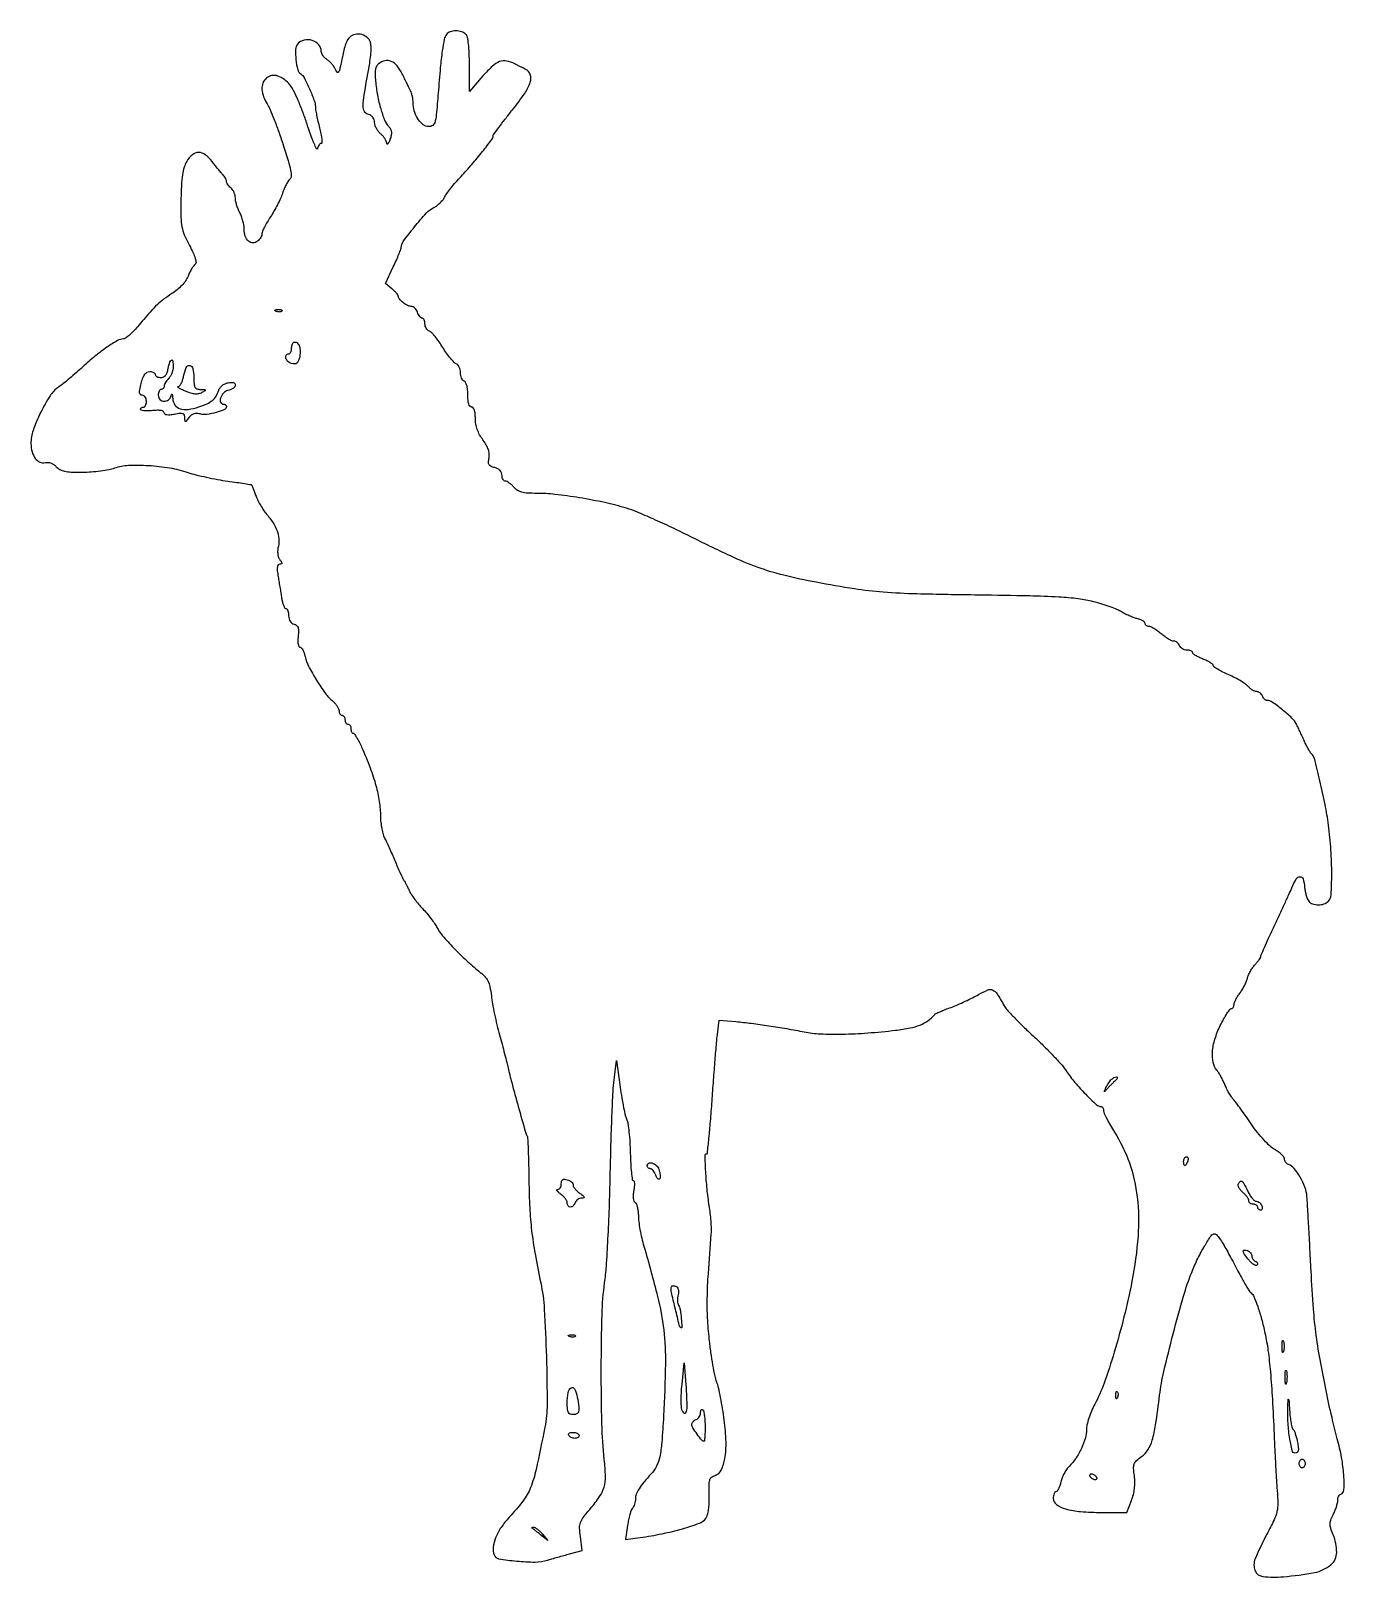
# Model space of a CAD drawing. Extents: x 0 to 443, y 0 to 522.
import ezdxf

# ---------------------------------------------------------------- set-up
doc = ezdxf.new("R2010")
doc.units = 0

msp = doc.modelspace()

# ---------------------------------------------------------------- linework, layer by layer
for points in [[(140.248927, 520.75, 0.11923), (139.50187, 519.144142, 0.014347), (138.838536, 515.265815, 0.012251), (138.174713, 509.579018, 0.003801), (137.4515, 501, -0.004182), (136.824226, 493.626201, -0.055818), (136.271849, 490.966175, -0.207814), (135.325708, 489.900528, -0.157232), (133.755616, 489.706385, -0.139794), (132.004462, 490.588592, -0.072719), (130.45158, 492.504382, -0.065671), (129.369434, 495.029904, -0.068523), (129, 497.712933, 0.031607), (128.935904, 498.725871, 0.021894), (128.74147, 499.857417, 0.022151), (128.457557, 500.932267, 0.041667), (128.119898, 501.763569, -0.003128), (127.657296, 502.690614, -0.000846), (126.936185, 504.164923, -0.000856), (126.123335, 505.841232, -0.000888), (125.326126, 507.5, 0.062588), (123.622393, 510.150785, 0.118721), (121.595924, 511.653918, 0.150422), (119.446106, 511.8767, 0.12499), (117.361381, 510.884956, 0.102408), (116.679939, 510.031802, 0.072537), (116.287409, 508.867007, 0.050802), (116.16146, 507.270021, 0.019819), (116.299758, 505.058192, 0.020688), (116.995776, 500.239492, 0.023492), (118.067751, 495.697934, 0.02438), (119.343912, 491.941823, 0.090066), (120.660511, 489.822637, -0.056533), (121.366885, 488.838651, -0.099014), (121.673827, 487.887935, -0.084188), (121.615316, 486.786561, -0.032147), (121.181569, 485.307864, -0.017589), (120.780372, 484.317152, -0.072904), (120.435408, 483.773589, -0.409555), (120.215122, 483.755415, -0.208977), (120.078947, 484.027759, 0.092534), (119.908871, 484.734457, 0.037452), (119.435691, 485.609772, 0.035433), (118.771152, 486.499919, 0.037661), (118, 487.267972, -0.053019), (117.234648, 488.078465, -0.04204), (116.5875, 489.095268, -0.043405), (116.144983, 490.153679, -0.077467), (116, 491.083832, 0.079741), (115.854332, 491.991403, 0.088692), (115.433101, 492.771311, 0.087156), (114.760509, 493.366944, 0.073919), (113.886441, 493.739947, -0.209106), (112.616666, 494.741907, -0.126875), (112.157886, 496.632415, -0.037465), (112.493853, 500.387885, -0.003292), (114.116578, 509.801524, 0.020285), (114.838653, 515.049935, 0.09121), (114.574369, 518.124085, 0.1697), (113.347456, 519.902641, 0.121459), (111.09283, 520.826764, 0.113805), (108.898621, 520.652228, 0.156334), (107.2941, 519.515999, 0.090225), (106.080823, 517.094643, 0.021912), (105.010037, 512.73271, -0.005547), (104.301133, 509.37381, -0.064725), (103.844361, 508.116088, -0.483404), (103.40816, 508.031023, -0.125927), (102.929315, 508.71281, 0.050591), (102.459947, 509.653414, 0.031628), (101.736928, 510.650942, 0.031567), (100.890695, 511.552901, 0.049015), (100.045982, 512.203357, -0.049693), (99.263317, 512.807722, -0.047329), (98.601007, 513.563848, -0.050957), (98.147455, 514.35062, -0.105669), (98, 515.040547, 0.181668), (97.152023, 517.297391, 0.138051), (94.91961, 518.752341, 0.132679), (92.184796, 518.860178, 0.164887), (90.028704, 517.534586, 0.166177), (89.337424, 515.716704, 0.034714), (89.459711, 512.260128, 0.033762), (90.048252, 508.877433, 0.196851), (91.089646, 507.444596, -0.138485), (92.22658, 506.204443, -0.01268), (94.031069, 502.385598, -0.015243), (95.612392, 498.489764, -0.087352), (96.011869, 496.304864, 0.039894), (96.099544, 495.291698, 0.007782), (96.430802, 493.487991, 0.00822), (96.885443, 491.39232, 0.007527), (97.421356, 489.25, -0.014), (97.897433, 487.236514, -0.024415), (98.162802, 485.542188, -0.022753), (98.241027, 484.26226, -0.418773), (97.982812, 484, 0.17685), (97.635888, 483.873332, 0.067307), (97.284836, 483.485937, 0.055788), (96.982552, 482.919691, 0.043243), (96.780913, 482.25, -0.696834), (96.438647, 482.199121, -0.023254), (95.581991, 483.951563, -0.016691), (94.468793, 486.781293, -0.007881), (93.213063, 490.5, 0.012494), (91.797881, 494.566764, 0.01287), (90.194296, 498.517187, 0.012686), (88.631938, 501.864323, 0.052173), (87.432996, 503.75, 0.135828), (83.359024, 506.721654, 0.271033), (79.557831, 506.072476, 0.245218), (77.995458, 502.286137, 0.124972), (79.75, 497.29838, -0.045907), (80.631301, 495.666431, -0.007037), (82.033465, 492.248821, -0.007814), (83.572445, 488.155591, -0.006708), (85.06605, 483.803343, -0.005395), (86.844947, 478.179972, -0.026202), (87.650257, 474.934161, -0.047062), (87.846348, 472.91369, -0.22382), (87.367202, 471.889788, 0.078605), (86.801894, 471.246783, 0.021409), (86.125974, 470.070322, 0.021104), (85.464343, 468.651972, 0.020533), (84.917983, 467.170008, -0.026946), (84.262008, 465.458646, -0.012587), (83.239424, 463.314901, -0.01243), (82.051249, 461.114494, -0.017011), (80.86683, 459.199868, 0.013088), (79.769136, 457.456157, 0.016128), (78.842131, 455.772969, 0.014593), (78.158106, 454.327433, 0.103566), (78, 453.572313, -0.089047), (77.892599, 452.974038, -0.043195), (77.559375, 452.269134, -0.04101), (77.073936, 451.574426, -0.046584), (76.5, 451, -0.172276), (74.956329, 450.433852, -0.186615), (73.461935, 450.99407, -0.132673), (72.374054, 452.656923, -0.079048), (72, 455.008138, 0.042135), (71.893233, 456.272856, 0.022761), (71.561185, 457.801072, 0.022515), (71.078406, 459.337298, 0.032815), (70.506161, 460.635693, -0.026066), (69.933786, 461.888328, -0.021149), (69.449327, 463.283579, -0.021642), (69.112442, 464.610523, -0.050657), (69.006161, 465.627555, 0.060545), (68.893394, 466.533496, 0.043841), (68.561185, 467.495827, 0.044423), (68.074853, 468.367691, 0.070232), (67.5, 469, -0.034033), (66.92599, 469.546404, -0.035584), (66.440625, 470.157967, -0.038054), (66.102489, 470.743571, -0.112363), (66, 471.193873, 0.092577), (65.914674, 471.650762, 0.032556), (65.632813, 472.258365, 0.030998), (65.228371, 472.90144, 0.031624), (64.75, 473.485059, -0.012676), (64.11369, 474.204015, -0.003719), (63.173185, 475.33961, -0.003733), (62.133646, 476.633564, -0.003999), (61.137438, 477.913631, 0.068435), (58.855186, 480.175005, 0.161848), (56.613001, 480.926097, 0.177142), (54.5064, 480.161123, 0.084767), (52.61973, 477.933399, 0.059216), (51.736404, 475.929985, 0.036489), (51.163306, 473.414791, 0.025215), (50.818093, 469.997037, 0.008648), (50.654122, 465.0225, 0.007796), (50.653747, 459.053732, 0.041662), (50.974774, 455.815212, 0.056009), (51.791703, 453.116888, 0.021255), (53.5, 449.565832, -0.013675), (54.741471, 447.082246, -0.0347), (55.464409, 445.200641, -0.048575), (55.736365, 443.861648, -0.274522), (55.443226, 443.226731, 0.089096), (54.950254, 442.738918, 0.01953), (54.30018, 441.733317, 0.01974), (53.630589, 440.493965, 0.017825), (53.035986, 439.163284, -0.05619), (52.209371, 437.638741, -0.034647), (50.92763, 436.048424, -0.032919), (49.34138, 434.548761, -0.034304), (47.592761, 433.2926, 0.01947), (44.822766, 431.424643, 0.033501), (42.693865, 429.634338, 0.021436), (40.268392, 427.091274, 0.003865), (36, 422.136744, -0.016532), (34.566847, 420.556011, -0.021862), (33.1551, 419.220786, -0.019974), (31.916594, 418.23171, -0.158814), (31.230128, 418.005021, 0.131513), (29.266613, 417.471148, 0.018638), (25.698965, 415.213108, 0.020291), (21.619799, 412.162509, 0.016491), (17.5, 408.580539, -0.007002), (15.356261, 406.644026, -0.006021), (13.049483, 404.666863, -0.006072), (10.912183, 402.922827, -0.017349), (9.370579, 401.780818, 0.099787), (6.478764, 398.792528, 0.028503), (3.296236, 393.143911, 0.028952), (0.761006, 387.117417, 0.087754), (0.031803, 382.745182, 0.062971), (0.419222, 379.905133, 0.095928), (1.504459, 377.67348, 0.127332), (3.084485, 376.412407, 0.170648), (4.897453, 376.262932, -0.084718), (5.828683, 376.343917, -0.068257), (6.810839, 376.125744, -0.063593), (7.761222, 375.628662, -0.056639), (8.598171, 374.891522, 0.087206), (9.813503, 373.945839, 0.070239), (11.37246, 373.381993, 0.042472), (13.661232, 373.101595, 0.010799), (17.404988, 373.043893, 0.01648), (20.403495, 373.161325, 0.014139), (23.545925, 373.477814, 0.014366), (26.384397, 373.928264, 0.039114), (28.347096, 374.459435, -0.074522), (32.963965, 375.365177, -0.02643), (39.712805, 375.311878, -0.026523), (46.872367, 374.493728, -0.039239), (53, 372.960032, 0.018904), (55.667001, 372.176093, 0.008544), (59.214371, 371.341766, 0.008445), (62.992776, 370.587564, 0.011428), (66.431903, 370.042179, -0.002492), (69.48324, 369.61404, -0.004021), (72.076552, 369.215657, -0.000841), (74.345363, 368.844511, -0.216309), (74.509314, 368.734764, -0.043769), (74.601225, 368.552642, -0.00079), (75.003374, 367.540837, -0.00196), (75.46588, 366.35826, -0.001307), (75.986889, 365, 0.024215), (76.652357, 363.477574, 0.015969), (77.555773, 361.79375, 0.016083), (78.541822, 360.208813, 0.029725), (79.45721, 359, -0.031263), (81.719067, 355.993955, -0.05673), (83.108467, 353.253399, -0.068286), (83.688633, 350.653038, -0.07498), (83.517054, 348.077644, 0.034585), (83.306921, 346.659084, 0.04738), (83.328555, 345.369319, 0.054838), (83.573542, 344.279023, 0.090781), (84.033993, 343.459041, -0.018649), (84.617571, 342.699975, -0.163368), (84.738949, 342.299466, -0.334322), (84.556313, 342.071241, -0.062738), (83.990776, 342, 0.235699), (83.458588, 341.734372, 0.130481), (83.179139, 341.045551, 0.058862), (83.168727, 339.794027, 0.014419), (83.452825, 337.75, -0.000431), (83.765361, 335.885469, -0.000306), (84.112808, 333.79375, -0.000309), (84.442062, 331.79636, -0.000657), (84.6939, 330.25, 0.025135), (84.959779, 329.004954, 0.037546), (85.326231, 327.954687, 0.04229), (85.731679, 327.204145, 0.25294), (86.109406, 327, -0.237243), (86.450844, 326.82833, -0.070478), (86.738388, 326.299885, -0.053915), (86.93501, 325.529461, -0.035553), (87, 324.616631, 0.061039), (87.124256, 323.602581, 0.080701), (87.490267, 322.748583, 0.089695), (88.069811, 322.12005, 0.098123), (88.815754, 321.758432, -0.10027), (89.687351, 321.331312, -0.148454), (90.178751, 320.643745, -0.089377), (90.345003, 319.524675, -0.021359), (90.206348, 317.641801, 0.024266), (90.108256, 316.195023, 0.045968), (90.193042, 315.030776, 0.064584), (90.430143, 314.246429, 0.295216), (90.811139, 314, -0.223253), (91.25429, 313.791751, -0.048218), (91.742392, 313.071872, -0.041595), (92.194045, 312.050436, -0.029253), (92.535051, 310.840416, 0.065492), (93.728724, 307.53964, 0.019564), (96.380102, 302.875675, 0.019778), (99.404236, 298.413265, 0.060584), (101.906948, 295.759787, -0.038472), (102.707833, 294.982393, -0.037823), (103.385166, 294.087262, -0.040404), (103.853879, 293.211454, -0.103019), (104, 292.509787, 0.064412), (104.074669, 291.932574, 0.082112), (104.29375, 291.4435, 0.098754), (104.618643, 291.116309, 0.149104), (105, 291, -0.148195), (105.381354, 290.884432, -0.098894), (105.70625, 290.559375, -0.082425), (105.925306, 290.073457, -0.064853), (106, 289.5, 0.064853), (106.074694, 288.926543, 0.082425), (106.29375, 288.440625, 0.098894), (106.618646, 288.115568, 0.148195), (107, 288, -0.148195), (107.381354, 287.884432, -0.098894), (107.70625, 287.559375, -0.082425), (107.925306, 287.073457, -0.064853), (108, 286.5, 0.047957), (108.055296, 285.924811, 0.067063), (108.220313, 285.436057, 0.086196), (108.463501, 285.103569, 0.188847), (108.75, 284.984451, -0.242664), (109.137722, 284.774219, -0.013552), (109.902638, 283.582724, -0.018406), (110.753679, 282.049801, -0.012219), (111.620683, 280.234451, -0.014373), (114.506946, 273.260166, -0.024623), (116.453621, 267.273873, -0.028911), (117.582881, 261.906276, -0.036127), (117.976143, 256.83104, 0.027008), (118.094218, 254.835947, 0.021409), (118.429688, 252.701968, 0.021885), (118.913732, 250.745209, 0.049358), (119.486623, 249.33104, -0.010866), (120.197883, 247.901951, -0.004037), (121.137999, 245.862868, -0.003998), (122.127889, 243.621799, -0.004818), (123.020728, 241.5, 0.005472), (123.875633, 239.475763, 0.005963), (124.751195, 237.528125, 0.00562), (125.53901, 235.878927, 0.029092), (126.036493, 235, -0.015274), (126.472441, 234.277123, -0.007388), (126.987887, 233.327645, -0.007319), (127.496242, 232.321759, -0.010441), (127.915565, 231.413261, 0.045684), (128.486777, 230.374702, 0.013343), (129.548521, 228.890102, 0.013287), (130.838933, 227.27494, 0.013869), (132.195582, 225.7541, -0.014395), (133.593116, 224.1841, -0.011583), (135.006205, 222.420091, -0.011753), (136.236236, 220.728526, -0.029164), (137.032405, 219.420874, 0.055112), (138.947635, 216.613597, 0.013841), (142.6743, 212.503402, 0.014585), (147.003871, 208.242115, 0.019795), (151.1676, 204.672697, -0.031195), (153.113634, 202.925959, -0.077214), (154.228577, 201.3735, -0.067921), (154.898644, 199.436636, -0.020112), (155.390812, 196.33189, 0.01553), (155.786234, 193.680596, 0.006776), (156.467553, 190.188089, 0.006698), (157.291876, 186.494997, 0.008879), (158.146349, 183.159193, -0.001918), (159.010714, 179.970132, -0.001826), (159.865093, 176.721763, -0.00181), (160.599296, 173.845426, -0.006484), (161.037879, 172, 0.010571), (162.254793, 167.059435, 0.002573), (164.476717, 158.961473, 0.000782), (166.917514, 150.294144, 0.069489), (167.45624, 149.070805, -0.127673), (167.63528, 148.4912, -0.001402), (167.813395, 144.334588, -0.004272), (167.965073, 139.517222, -0.002756), (168.062333, 133.934113, 0.009647), (168.348311, 124.771339, 0.016223), (168.985798, 117.102716, 0.015515), (170.142539, 109.258586, 0.007952), (172.05316, 99.5, -0.037599), (173.261973, 90.53876, -0.007615), (173.96344, 74.494096, -0.006919), (174.198069, 58.45228, -0.049181), (173.441912, 50.721037, -0.004588), (170.485927, 36.500941, -0.040702), (168.622922, 30.380745, -0.068462), (166.11087, 25.927094, -0.02489), (161.430197, 20.370469, 0.038684), (158.693348, 16.933524, 0.053136), (156.838907, 13.448269, 0.063223), (155.997888, 10.242113, 0.124808), (156.305972, 7.645032, 0.265914), (157.862568, 6.374413, 0.016731), (163.955553, 5.569582, 0.023858), (170.193665, 5.256384, 0.07684), (174.289668, 5.879289, -0.005032), (175.82273, 6.343852, -0.002363), (177.813721, 6.915173, -0.002341), (179.905805, 7.494253, -0.003291), (181.778318, 7.989918), (186.056636, 9.092339), (185.423605, 13.864363, -0.024943), (185.180801, 16.818406, -0.095719), (185.470986, 18.631275, -0.077931), (186.444881, 20.392453, -0.013187), (188.889953, 23.37285, 0.029356), (191.942953, 27.349724, 0.080687), (193.429024, 30.547681, 0.074208), (193.891853, 34.206252, 0.022165), (193.516326, 39.833995, -0.021802), (192.70219, 51.903249, -0.006412), (192.499273, 70.46581, -0.006072), (192.757449, 88.855802, -0.027778), (193.629286, 99.5, 0.017209), (194.195596, 104.986602, 0.004043), (194.752332, 114.2, 0.00416), (195.219025, 124.812501, 0.00408), (195.512645, 135.5, -0.002316), (195.762396, 145.931201, -0.002756), (196.097924, 155.771875, -0.002388), (196.466252, 164.067593, -0.017781), (196.800144, 168), (197.585639, 174.5), (198.854656, 165.5, 0.00687), (199.411656, 161.907469, 0.008331), (200.036101, 158.55625, 0.007207), (200.647457, 155.760659, 0.055614), (201.094569, 154.5, -0.077176), (201.485427, 153.226965, -0.009795), (201.842224, 150.370313, -0.011295), (202.124552, 146.938297, -0.009173), (202.27639, 143.25, 0.008123), (202.414936, 139.703395, 0.013437), (202.660842, 136.717187, 0.007038), (202.961776, 134.285128, 0.37458), (203.288971, 134, -0.348377), (203.558987, 133.785878, -0.045214), (203.668573, 133.005515, -0.037045), (203.641348, 131.912569, -0.021624), (203.455506, 130.614521, 0.028051), (203.269874, 129.187515, 0.046239), (203.293137, 127.972302, 0.058308), (203.506209, 127.054186, 0.169779), (203.910193, 126.555504, -0.16157), (204.331805, 126.051737, -0.03485), (204.679869, 124.953096, -0.032975), (204.920023, 123.56416, -0.026327), (205, 122.046318, 0.033082), (205.126373, 120.138419, 0.012164), (205.547639, 117.470512, 0.011996), (206.150541, 114.569777, 0.014106), (206.864303, 111.855335, -0.009753), (211.480716, 94.900603, -0.032799), (213.547163, 83.593071, -0.032745), (214.11885, 72.102931, -0.009697), (213.499899, 54.5, -0.0062), (212.902918, 45.595262, -0.03283), (212.197061, 40.760642, -0.060668), (211.104246, 37.588813, -0.073903), (209.331145, 35, 0.013065), (206.835627, 32.165782, 0.033295), (205.224613, 29.952701, 0.046895), (204.300166, 28.12807, 0.094084), (204, 26.54699, -0.04076), (203.926946, 25.652323, -0.035722), (203.709069, 24.739748, -0.037415), (203.389806, 23.94174, -0.082696), (203.009598, 23.409598, 0.109117), (202.586166, 22.746104, 0.018292), (202.117148, 21.302193, 0.019276), (201.686386, 19.533877, 0.016047), (201.362247, 17.626229), (200.705298, 12.833261), (205.602649, 13.518389, 0.016419), (212.996209, 14.801482, 0.019226), (219.905669, 16.515153, 0.01664), (225.579185, 18.362835, 0.138278), (227.75501, 19.925808, 0.099064), (228.234201, 20.856282, 0.025691), (228.614845, 22.506331, 0.025098), (228.861969, 24.470394, 0.023262), (228.919756, 26.5, -0.004231), (228.87413, 31.257999, -0.060654), (229.076554, 32.936312, -0.171426), (229.663418, 33.83061, -0.086004), (230.878071, 34.461301, 0.206772), (232.968836, 36.277103, 0.070864), (234.205328, 40.18588, 0.049649), (234.578413, 45.859161, 0.023815), (233.986116, 53.139999, 0.008174), (233.424808, 56.98015, 0.008311), (232.741015, 60.778625, 0.008136), (232.038268, 64.059558, 0.033617), (231.449726, 66, -0.039601), (230.864668, 68.015369, -0.007929), (230.166585, 71.694468, -0.008335), (229.491732, 76.013823, -0.007691), (228.941076, 80.47053, -0.013902), (228.365961, 87.666789, -0.017702), (228.25578, 94.32487, -0.012267), (228.616459, 102.632916, -0.003172), (229.610976, 116, 0.027711), (229.655188, 117.754058, 0.01013), (229.529905, 120.234375, 0.010007), (229.283153, 122.946235, 0.011804), (228.937949, 125.5, -0.013962), (228.199356, 131.147461, -0.012639), (227.747343, 137.01798, -0.004857), (227.519122, 142.46758, -0.423659), (228.0347, 143, 0.38326), (228.28998, 143.229369, 0.001058), (228.81384, 148.214063, 0.005126), (229.34446, 153.943968, 0.003086), (229.862155, 160.75, -0.001278), (230.380027, 167.900065, -0.001481), (230.910687, 174.705279, -0.001319), (231.392294, 180.465082, -0.00877), (231.69035, 183.331799), (232.278545, 188.163599), (237.889272, 187.637431, -0.008204), (243.122816, 187.059863, -0.005746), (248.999026, 186.244871, -0.005575), (255.094806, 185.258283, -0.006058), (261, 184.160986, 0.038087), (266.38827, 183.512899, 0.015458), (273.78501, 183.419324, 0.014042), (282.418626, 183.819756, 0.010982), (291.758173, 184.722824, 0.017402), (296.693421, 185.484656, 0.048693), (300.048457, 186.468566, 0.063241), (302.625832, 187.906485, 0.049788), (305, 190.05134, -0.100749), (305.397806, 190.343446, -0.005496), (306.821875, 190.982064, -0.008364), (308.548219, 191.699454, -0.005998), (310.5, 192.44554, 0.012638), (312.72675, 193.330799, 0.007861), (315.294138, 194.475457, 0.007885), (317.79277, 195.685162, 0.014128), (319.799195, 196.768052, -0.030868), (322.891016, 198.305472, -0.205695), (324.572815, 198.295383, -0.149792), (326.025794, 197.048767, -0.014428), (328.427855, 193, 0.057259), (329.422115, 191.610255, 0.007712), (331.875898, 188.980625, 0.008817), (334.898869, 185.948437, 0.007322), (338.217756, 182.82766, -0.009644), (341.647223, 179.572764, -0.009204), (345.003499, 176.137819, -0.009182), (347.855071, 172.996239, -0.032151), (349.518755, 170.82766, 0.028205), (352.306641, 167.133769, 0.017816), (355.942967, 163.139677, 0.011202), (359.562063, 159.600612, 0.190199), (361.083853, 159, -0.158803), (361.433284, 158.886148, -0.096986), (361.730882, 158.565079, -0.078779), (361.93183, 158.085621, -0.059982), (362, 157.519417, 0.106334), (362.188001, 156.645402, 0.011693), (363.079562, 154.786128, 0.013858), (364.267727, 152.602036, 0.010787), (365.675106, 150.293719, -0.059192), (370.685751, 139.943311, -0.054158), (373.322343, 128.391191, -0.047561), (373.600682, 115.220606, -0.030182), (371.544705, 100, -0.012371), (368.861121, 87.962703, -0.012316), (365.581863, 76.054718, -0.012778), (362.141375, 65.63457, -0.034963), (359.020944, 58.539815, 0.021297), (357.921647, 56.214825, 0.020374), (357.006236, 53.770502, 0.020805), (356.377238, 51.549607, 0.065797), (356.218638, 50.014957, -0.079094), (355.84256, 47.125659, -0.03762), (354.50893, 43.609238, -0.037026), (352.585764, 40.184933, -0.054689), (350.380895, 37.540554, 0.049987), (349.517292, 36.524333, 0.028355), (348.675612, 35.144725, 0.028054), (347.97804, 33.643616, 0.040957), (347.55144, 32.25, -0.025406), (347.212276, 31.005093, -0.037095), (346.779345, 29.954687, -0.04127), (346.321483, 29.203842, -0.239612), (345.920545, 29, 0.223351), (345.568144, 28.834316, 0.076267), (345.27041, 28.337147, 0.058008), (345.067347, 27.607556, 0.038912), (345, 26.743479, 0.243448), (346.059254, 24.696893, 0.083603), (349.158394, 23.204546, 0.050891), (354.226574, 22.280959, 0.019642), (361.375671, 22), (369.782841, 22), (371.375105, 25.979461, 0.032315), (372.03367, 27.993667, 0.033262), (372.419517, 30.056642, 0.032987), (372.530391, 32.168664, 0.030689), (372.368351, 34.329241, -0.019782), (372.114839, 36.943857, -0.104219), (372.329939, 38.361423, -0.119439), (373.085777, 39.475692, -0.029568), (374.817483, 40.870036, 0.098286), (376.950275, 43.131712, 0.068657), (378.393451, 46.337197, 0.034691), (379.546281, 51.576457, 0.006098), (380.904727, 61.575221, -0.026457), (382.312762, 69.504593, -0.006661), (385.45643, 82.24234, -0.006811), (388.95861, 94.950643, -0.023743), (391.715766, 103, -0.01873), (393.762714, 107.646707, -0.021435), (396.069574, 111.917381, -0.015659), (398.279899, 115.370049, -0.247379), (399.475232, 116, -0.219457), (400.053566, 115.733318, -0.017578), (401.126195, 114.383633, -0.021184), (402.327024, 112.605596, -0.014566), (403.541091, 110.497473, -0.000142), (404.837222, 108.08548, -0.000102), (406.287406, 105.383645, -0.000103), (407.669264, 102.806583, -0.000219), (408.735184, 100.815647, 0.007906), (409.647059, 99.173615, 0.010204), (410.538448, 97.697116, 0.008199), (411.325529, 96.495655, 0.084074), (411.735184, 96.068174, -0.135061), (412.705598, 94.826458, -0.015131), (413.995979, 91.445602, -0.017416), (415.298617, 87.227352, -0.013028), (416.44865, 82.5, -0.020061), (417.463726, 76.672807, -0.010635), (418.276472, 69.386115, -0.008402), (418.946017, 60.231428, -0.004066), (419.510415, 48.5, 0.002081), (419.736042, 43.387362, 0.001726), (420.017614, 37.94756, 0.001742), (420.310226, 32.964195, 0.004701), (420.563636, 29.427863, -0.015497), (420.786657, 24.966484, -0.062806), (420.497963, 22.265762, -0.053834), (419.530413, 19.52619, -0.009421), (417.068653, 14.630355, 0.021787), (413.1408, 6.312592, 0.194747), (413.089555, 2.351491, 0.28356), (415.733492, 0.356363, 0.042956), (422.655141, 0.301192, 0.028111), (433.178466, 1.720831, 0.128013), (438.709362, 4.358134, 0.220036), (440.63993, 8.479804, 0.1005), (439.459313, 14.443134, -0.019527), (438.642747, 16.634233, -0.079588), (438.418627, 18.033319, -0.088473), (438.654607, 19.356514, -0.027449), (439.459313, 21.218896, 0.020122), (440.049059, 22.530679, 0.018692), (440.547423, 23.917954, 0.019056), (440.897089, 25.184371, 0.057886), (441, 26.070305, -0.054568), (441.076601, 26.770095, -0.059274), (441.302628, 27.41632, -0.066988), (441.635909, 27.915539, -0.13242), (442.030222, 28.176741, 0.306746), (443.067489, 29.530555, 0.028011), (443.078659, 33.999626, 0.029452), (442.436845, 39.685841, 0.020529), (441.075607, 46, -0.001922), (440.171471, 49.547643, -0.001803), (439.274975, 53.178125, -0.001793), (438.50291, 56.404245, -0.006211), (438.036701, 58.5, -0.004293), (435.245802, 72.419365, -0.014054), (433.73951, 81.683237, -0.015026), (432.808012, 90.692123, -0.005473), (432.012445, 103.5, 0.000473), (431.578037, 111.840621, 0.000603), (431.160876, 119.53116, 0.000468), (430.797233, 125.979431, 0.005059), (430.621391, 128.584801, 0.068168), (429.936118, 131.743552, 0.043796), (428.345692, 135.145681, 0.044329), (426.325185, 138.015575, 0.126255), (424.347886, 139.419998, -0.080917), (423.83262, 139.720442, -0.065645), (423.395941, 140.188881, -0.06653), (423.100717, 140.747258, -0.088605), (423, 141.311145, 0.161609), (422.785732, 141.956753, 0.041027), (422.045313, 142.796028, 0.03752), (420.994051, 143.665232, 0.030393), (419.75, 144.43674, -0.063972), (418.200764, 145.547703, -0.018816), (416.132812, 147.624416, -0.018562), (413.961472, 150.158109, -0.018957), (412, 152.828596, 0.003776), (410.154533, 155.507964, 0.004187), (408.330669, 158.067726, 0.003887), (406.739758, 160.225933, 0.021614), (405.827811, 161.339427, -0.034567), (405.098252, 162.278809, -0.016202), (404.281841, 163.584409, -0.015966), (403.511038, 165.014005, -0.02158), (402.913116, 166.355041, 0.018361), (402.330312, 167.685126, 0.01446), (401.605932, 169.081271, 0.014698), (400.856402, 170.340457, 0.034653), (400.207921, 171.219499, -0.128227), (398.94777, 173.829482, -0.067657), (398.731882, 177.445153, -0.055926), (399.540585, 181.714445, -0.039038), (401.346367, 186.275512, -0.012204), (402.48675, 188.469082, -0.018331), (403.596528, 190.318432, -0.013511), (404.586603, 191.752767, -0.239321), (405.073549, 192, 0.145725), (405.426848, 192.105203, 0.099254), (405.727855, 192.40101, 0.083276), (405.930734, 192.843281, 0.066075), (406, 193.365141, -0.09144), (406.126948, 194.053501, -0.025959), (406.56929, 195.053008, -0.025223), (407.19625, 196.150581, -0.024277), (407.93801, 197.194063, 0.028577), (408.727412, 198.325021, 0.01956), (409.496373, 199.689709, 0.019762), (410.135799, 201.067572, 0.037285), (410.521615, 202.2301, -0.040897), (410.907179, 203.364432, -0.024024), (411.540508, 204.651003, -0.023919), (412.302457, 205.884605, -0.03724), (413.083605, 206.859365, 0.013659), (413.817531, 207.691602, 0.018024), (414.437059, 208.49093, 0.015582), (414.900609, 209.180057, 0.141172), (415, 209.525064, -0.103308), (415.092086, 209.965994, -0.001252), (416.273405, 212.652494, -0.003677), (417.673536, 215.753277, -0.002389), (419.334995, 219.316877, 0.001491), (421.128852, 223.146478, 0.00141), (422.93406, 227.059248, 0.001399), (424.512909, 230.532554, 0.004932), (425.499691, 232.778434, -0.031271), (427.01421, 235.784935, -0.2573), (428.284509, 236.542867, -0.346692), (429.298988, 235.798263, -0.043393), (429.831705, 232.927003, 0.023794), (430.035262, 231.526107, 0.023452), (430.371689, 230.143986, 0.024098), (430.780752, 228.964562, 0.077828), (431.204149, 228.254015, 0.139532), (432.507404, 227.360882, 0.078998), (434.409462, 227.042487, 0.077418), (436.358479, 227.329759, 0.121729), (437.8, 228.2, 0.185288), (438.779093, 230.398495, 0.012462), (438.972486, 237.395026, 0.01758), (438.707623, 245.555508, 0.01595), (437.869802, 253.948101, 0.015415), (436.722927, 260.955728, 0.010266), (434.9979, 268.909236, 0.00463), (433.114067, 276.496359, 0.164001), (432.133779, 278, -0.088913), (431.804688, 278.371088, -0.00924), (431.213293, 279.38125, -0.011246), (430.552999, 280.623121, -0.008774), (429.890197, 282, 0.001192), (429.185381, 283.522821, 0.000878), (428.39775, 285.20625, 0.000887), (427.647351, 286.795459, 0.001984), (427.070101, 288, 0.089715), (425.555624, 290.077969, 0.021539), (422.332517, 292.898942, 0.018489), (418.922033, 295.432463, 0.151632), (417.09364, 296, -0.140313), (416.714877, 296.108425, -0.060806), (416.303295, 296.440625, -0.053458), (415.923756, 296.926188, -0.047593), (415.638374, 297.5, 0.074982), (415.313021, 298.073427, 0.064538), (414.817977, 298.559375, 0.066847), (414.235467, 298.888068, 0.095347), (413.65383, 299, -0.092017), (413.015388, 299.118498, -0.042901), (412.25561, 299.488122, -0.040561), (411.501708, 300.025894, -0.044969), (410.872445, 300.661691, 0.068843), (410.014192, 301.450043, 0.015886), (408.360968, 302.518435, 0.016115), (406.360519, 303.636711, 0.015126), (404.25, 304.649081, -0.012298), (402.238171, 305.600156, -0.018616), (400.542188, 306.534233, -0.013725), (399.226206, 307.374213, -0.248761), (399, 307.800744, 0.229827), (398.806818, 308.198823, 0.026549), (397.971875, 308.787485, 0.027659), (396.840787, 309.41381, 0.019126), (395.5, 310, -0.018834), (394.159192, 310.585268, -0.027303), (393.028125, 311.208811, -0.026011), (392.191736, 311.793919, -0.231074), (392, 312.186646, 0.215095), (391.859661, 312.497779, 0.079546), (391.443928, 312.761077, 0.0605), (390.831776, 312.940396, 0.041049), (390.106989, 313, -0.07271), (389.340293, 313.112085, -0.064008), (388.600966, 313.440625, -0.066864), (387.999607, 313.926463, -0.098143), (387.638374, 314.5, 0.073325), (387.31551, 315.073436, 0.064157), (386.827699, 315.559375, 0.066866), (386.255908, 315.888131, 0.097374), (385.686924, 316, -0.108142), (384.972362, 316.156377, -0.024357), (383.861731, 316.734016, -0.024154), (382.618866, 317.542274, -0.021347), (381.405539, 318.498779, 0.019441), (380.201467, 319.455451, 0.022734), (378.986315, 320.2639, 0.022469), (377.91151, 320.846429, 0.11317), (377.25, 320.998779, -0.07693), (376.772456, 321.073169, -0.089712), (376.367188, 321.287795, -0.100658), (376.096253, 321.606748, -0.126552), (376, 321.980948, 0.208968), (375.814907, 322.404481, 0.051088), (375.192187, 322.872682, 0.043703), (374.302979, 323.307997, 0.031621), (373.25, 323.639136, -0.026817), (372.019443, 324.013175, -0.015675), (370.587925, 324.585031, -0.015648), (369.187098, 325.249132, -0.025521), (368.049318, 325.908188, 0.046361), (366.657275, 326.63892, 0.011451), (364.247786, 327.567486, 0.011619), (361.427842, 328.50731, 0.011399), (358.549318, 329.321553, 0.03267), (353.455689, 330.288243, 0.016081), (346.885366, 330.881691, 0.009203), (337.049172, 331.270564, 0.001924), (319.801641, 331.568308, -0.002595), (299.008196, 331.955163, -0.013705), (287.620852, 332.538704, -0.01881), (277.935488, 333.669468, -0.007897), (265, 335.88505, -0.014191), (254.041774, 338.264359, -0.026735), (245.385192, 340.900889, -0.022203), (236.073326, 344.766726, -0.006966), (222.48824, 351.359755, 0.006162), (216.273206, 354.388353, 0.006186), (209.99342, 357.258845, 0.006061), (204.457, 359.627394, 0.024506), (201, 360.862442, 0.019674), (193.707443, 362.761746, 0.012711), (185.137586, 364.410092, 0.012698), (176.870694, 365.568385, 0.030253), (170.679245, 365.898846, -0.01496), (167.613742, 365.968606, -0.051982), (165.658462, 366.277212, -0.077656), (164.254588, 366.896435, -0.071605), (163.06195, 367.928571, 0.028512), (162.290948, 368.721375, 0.031716), (161.460411, 369.391518, 0.033452), (160.688115, 369.863565, 0.121024), (160.132705, 370, -0.170466), (159.700541, 370.151748, -0.094277), (159.332732, 370.581903, -0.07482), (159.083963, 371.223167, -0.055231), (159, 371.980948, 0.093064), (158.834748, 372.861098, 0.096845), (158.362325, 373.607515, 0.085689), (157.588213, 374.186861, 0.056463), (156.54445, 374.5782, -0.044612), (155.289415, 375.015201, -0.154022), (154.655296, 375.582543, -0.144973), (154.440356, 376.433766, -0.037979), (154.605812, 377.847252, 0.068167), (154.685148, 379.254338, 0.06101), (154.392064, 380.687878, 0.050897), (153.696602, 382.223533, 0.028127), (152.561361, 383.94428, -0.034751), (151.446586, 385.683653, -0.040241), (150.644514, 387.479508, -0.041731), (150.162279, 389.320476, -0.043221), (150, 391.19428, 0.024507), (149.920681, 392.811579, 0.05624), (149.666394, 394.002448, 0.088428), (149.262712, 394.742913, 0.227631), (148.727273, 395, -0.237343), (148.182331, 395.274117, -0.085892), (147.78077, 396.06994, -0.05288), (147.531094, 397.366182, -0.021159), (147.454545, 399.174242, 0.025537), (147.368601, 400.855912, 0.039898), (147.106542, 402.280844, 0.047343), (146.717182, 403.327162, 0.202237), (146.227273, 403.757576, -0.148954), (145.756938, 404.091568, -0.06305), (145.360511, 404.765611, -0.054618), (145.090887, 405.64789, -0.046899), (145, 406.614718, 0.055862), (144.890362, 407.592995, 0.057978), (144.567044, 408.509795, 0.064414), (144.090293, 409.231917, 0.12368), (143.526108, 409.628355, -0.112576), (142.779506, 410.128913, -0.017316), (141.592381, 411.47877, -0.018594), (140.284604, 413.200748, -0.015188), (139.012928, 415.133412, 0.015318), (137.740304, 417.06643, 0.018705), (136.429678, 418.789513, 0.017469), (135.238925, 420.140041, 0.112178), (134.48682, 420.643431, -0.098908), (133.918312, 421.0027, -0.066858), (133.436753, 421.602452, -0.063857), (133.111091, 422.34067, -0.072106), (133, 423.106989, 0.047296), (132.931314, 423.831495, 0.06728), (132.726045, 424.443928, 0.087434), (132.423583, 424.856865, 0.193406), (132.067388, 425, -0.170109), (131.664493, 425.141156, -0.058089), (131.222265, 425.5875, -0.0497), (130.811679, 426.234602, -0.039709), (130.5, 427, 0.063731), (130.145033, 427.764644, 0.064342), (129.609878, 428.4125, 0.070621), (128.983594, 428.851027, 0.118007), (128.361184, 429, -0.122573), (127.109828, 429.311443, -0.047779), (125.611661, 430.300169, -0.047196), (124.368907, 431.512846, -0.177666), (124, 432.518279, 0.163784), (123.880571, 432.873091, 0.020714), (123.358406, 433.504737, 0.022531), (122.652304, 434.222411, 0.016955), (121.81585, 434.948032), (119.6317, 436.71665), (122.31585, 442.38566, 0.005131), (123.344139, 444.616345, 0.007229), (124.211531, 446.627299, 0.004497), (124.898268, 448.328019, 0.093969), (125, 448.864544, -0.160086), (125.667155, 450.894879, -0.010756), (129.444893, 455.798104, -0.013492), (133.408047, 460.456239, -0.098251), (135.745039, 462.207082, 0.045564), (136.863706, 462.874868, 0.031792), (137.995274, 463.81413, 0.03219), (138.972976, 464.863458, 0.055888), (139.618935, 465.862296, -0.04167), (140.352197, 467.069927, -0.010637), (141.738833, 468.892993, -0.010765), (143.416779, 470.913427, -0.010725), (145.182149, 472.862296, 0.011687), (148.814161, 476.887375, 0.010296), (152.414888, 481.248832, 0.004898), (155.607576, 485.364632, 0.163935), (156, 486.529353, -0.158959), (156.143596, 486.969618, -0.001983), (157.92047, 489.383626, -0.005603), (160.031961, 492.162905, -0.003612), (162.537771, 495.337992, 0.018033), (166.666746, 500.891886, 0.071973), (168.543082, 504.683537, 0.159145), (168.543558, 507.255188, 0.208237), (167, 508.993712, -0.004573), (166.269112, 509.340726, -0.001877), (165.283673, 509.82427, -0.001857), (164.229636, 510.351277, -0.002379), (163.263569, 510.844574, 0.072957), (160.507327, 511.792395, 0.138391), (158.187819, 511.584296, 0.097265), (155.781749, 510.081057, 0.02494), (152.577547, 506.767176), (148, 501.534352), (148, 510.567176, 0.009786), (147.923836, 514.458206, 0.019401), (147.683576, 517.534586, 0.020265), (147.319686, 519.82941, 0.14797), (146.8, 520.8, 0.121653), (145.359444, 521.669951, 0.077353), (143.411543, 521.957909, 0.079337), (141.520845, 521.641188, 0.14442)], [(84.729167, 427.395833, -0.126455), (84.402231, 427.202593, -0.060344), (83.916927, 427.123424, -0.05415), (83.359369, 427.160852, -0.051402), (82.8125, 427.316886, -0.054073), (82.395823, 427.538436, -0.470617), (82.37858, 427.720685, -0.168741), (82.670344, 427.862007, -0.018894), (83.416667, 427.921053, -0.028489), (84.112848, 427.910055, -0.077125), (84.592839, 427.799335, -0.208169), (84.77538, 427.614691, -0.296942)], [(90.639232, 415.497764, -0.065268), (90.818525, 414.752391, -0.028175), (90.869028, 413.730272, -0.027289), (90.800715, 412.621409, -0.032464), (90.612018, 411.590293, -0.044308), (90.21823, 410.457147, -0.131468), (89.702379, 409.825023, -0.153473), (88.99353, 409.589856, -0.06799), (88.004171, 409.70916, -0.124491), (86.775661, 410.385868, -0.131612), (86.04757, 411.552666, -0.217748), (86.180258, 412.54718, -0.257835), (87, 413, 0.191087), (87.381882, 413.151477, 0.088204), (87.70625, 413.5875, 0.068025), (87.926307, 414.234582, 0.048028), (88, 415, -0.097978), (88.265423, 416.341501, -0.25367), (89.005706, 416.944156, -0.254836), (89.91155, 416.651353, -0.098492)], [(48, 408.571429, -0.052818), (47.889848, 407.531586, -0.038434), (47.559375, 406.415625, -0.039096), (47.074739, 405.39386, -0.066186), (46.5, 404.642857, 0.032161), (45.925966, 403.989814, 0.032192), (45.440625, 403.26875, 0.03396), (45.10227, 402.586132, 0.098387), (45, 402.071429, -0.09221), (44.923923, 401.662416, -0.096076), (44.70625, 401.314732, -0.099376), (44.381541, 401.082053, -0.106313), (44, 401, 0.191087), (43.618118, 400.848523, 0.088204), (43.29375, 400.4125, 0.068025), (43.073693, 399.765418, 0.048028), (43, 399, 0.192998), (43.553223, 397.62015, 0.189794), (44.911191, 396.992328, 0.174674), (46.421218, 397.439534, 0.172017), (47.310674, 398.75, -0.046681), (47.508393, 399.293499, -0.602996), (47.676652, 399.300799, -0.111283), (47.813426, 398.869753, -0.010789), (47.883999, 397.769052, 0.147855), (48.60769, 395.697111, 0.161799), (50.336137, 394.462219, 0.108318), (53.077061, 394.232138, 0.046715), (56.669262, 395.055861, 0.026105), (59.472262, 396.14618, 0.06846), (61.297352, 397.29011, 0.084532), (62.519608, 398.724987, 0.057452), (63.400419, 400.686247, -0.087174), (63.837047, 401.522397, -0.057437), (64.594094, 402.303284, -0.055797), (65.538659, 402.914964, -0.068685), (66.53235, 403.250935, -0.091805), (68.345425, 403.261426, -0.366627), (69.000083, 402.469298, -0.259137), (68.371761, 401.370056, -0.074764), (66.5, 400.589356, 0.141455), (64.978668, 399.704205, 0.112193), (63.997753, 398.06538, 0.177903), (64.049477, 396.638116, 0.304535), (65, 396, -0.078417), (65.382004, 395.939718, -0.090539), (65.70625, 395.765261, -0.100781), (65.923019, 395.505654, -0.124343), (66, 395.200888, -0.300538), (65.324636, 394.178784, -0.031823), (62.494597, 393.179701, -0.036653), (59.370313, 392.538328, -0.096666), (57.100462, 392.682731, 0.052684), (55.926551, 392.861346, 0.090195), (54.947667, 392.729207, 0.094342), (54.107805, 392.267977, 0.062353), (53.350462, 391.464607, -0.005259), (52.465491, 390.280675, -0.225061), (52.193477, 390.140564, -0.411125), (52.024403, 390.297197, -0.010864), (52, 391.420161, 0.092569), (51.832413, 392.317605, 0.224983), (51.355614, 392.76985, 0.109897), (50.413636, 392.86195, 0.016), (48.5, 392.565978, -0.020264), (46.940024, 392.338305, -0.061213), (45.867942, 392.357468, -0.117552), (45.237461, 392.605042, -0.245404), (45, 393.059722, 0.266216), (44.734511, 393.523017, 0.085246), (43.963599, 393.813179, 0.051108), (42.718668, 393.922738, 0.020185), (41, 393.82861, -0.018125), (39.466464, 393.738284, -0.030261), (38.175, 393.787278, -0.031602), (37.224236, 393.942278, -0.349806), (37, 394.223574, -0.127937), (37.077025, 394.519674, -0.100742), (37.29375, 394.771925, -0.089346), (37.617947, 394.941523, -0.076087), (38, 395, 0.191087), (38.381882, 395.151477, 0.088204), (38.70625, 395.5875, 0.068025), (38.926307, 396.234582, 0.048028), (39, 397, 0.067932), (38.895655, 397.764466, 0.084522), (38.59061, 398.4125, 0.099717), (38.137792, 398.845839, 0.142106), (37.60633, 399, -0.174929), (36.981599, 399.225467, -0.198492), (36.685664, 399.785402, -0.074041), (36.744716, 400.888061, -0.011816), (37.227969, 403, -0.024537), (37.803837, 404.877302, -0.070005), (38.441242, 406.082489, -0.108378), (39.198097, 406.757924, -0.128882), (40.121638, 407, -0.051267), (40.840357, 406.926113, -0.071201), (41.448231, 406.70625, -0.091259), (41.856861, 406.381694, -0.181338), (42, 406, 0.181063), (42.142904, 405.618311, 0.091341), (42.550781, 405.29375, 0.071292), (43.157572, 405.073893, 0.051363), (43.875, 405, 0.109085), (44.742929, 405.191636, 0.112059), (45.43975, 405.73, 0.084595), (45.97095, 406.655584, 0.038727), (46.35, 408, -0.016897), (46.893884, 410.310511, -0.248012), (47.445987, 410.90174, -0.485325), (47.901233, 410.609759, -0.024213)], [(55, 405, 0.016863), (55.075521, 402.761437, 0.110879), (55.392526, 401.692518, 0.192769), (56.05124, 401.159001, 0.07172), (57.25, 400.969591, -0.006255), (58.641291, 400.933377, -0.294658), (58.862062, 400.77854, -0.36469), (58.787275, 400.54772, -0.007803), (57.690256, 399.886467, -0.081138), (56.632394, 399.482321, -0.072591), (55.458247, 399.414051, -0.054187), (54.034893, 399.695354, -0.022507), (52.190256, 400.365347, -0.011819), (50.851257, 400.958559, -0.031624), (49.937889, 401.462173, -0.106785), (49.617546, 401.779009, -0.581288), (49.704687, 401.948472, 0.213862), (50.212988, 402.202924, 0.050686), (50.748375, 403.012989, 0.043332), (51.226409, 404.156, 0.031025), (51.565978, 405.5, -0.05228), (52.417941, 408.355905, -0.342806), (53.634233, 409.045728, -0.316928), (54.697353, 408.038489, -0.049679)], [(365.995778, 167.75, 0.008637), (365.359295, 167.163404, 0.00478), (364.601628, 166.426562, 0.004765), (363.848029, 165.665151, 0.007651), (363.221621, 165, -0.002236), (362.366131, 164.071659, -0.208376), (362.201651, 164, -0.548642), (362.146413, 164.086712, -0.004111), (362.581543, 165, -0.02701), (363.517799, 166.686232, -0.047806), (364.487843, 167.945453, -0.061715), (365.440141, 168.7404, -0.144062), (366.322445, 169, -0.193667), (366.602309, 168.887375, -0.271709), (366.673739, 168.634203, -0.111597), (366.466085, 168.233274, -0.035834)], [(390.361626, 140.5, -0.02136), (390.112506, 139.925442, -0.030395), (389.839659, 139.440625, -0.030693), (389.579329, 139.087111, -0.222225), (389.393011, 139, -0.289661), (389.241071, 139.096084, -0.046727), (389.115447, 139.440625, -0.039339), (389.028469, 139.925176, -0.024748), (389, 140.5, -0.062722), (389.07223, 141.073532, -0.08088), (389.284531, 141.559375, -0.098158), (389.599211, 141.884506, -0.152681), (389.968615, 142, -0.184534), (390.289193, 141.877514, -0.147206), (390.483616, 141.559375, -0.100118), (390.511135, 141.074366, -0.055937)], [(211.914811, 137.75, -0.031799), (212.199903, 136.821035, -0.034738), (212.354619, 135.890403, -0.037146), (212.37156, 135.085255, -0.121327), (212.217905, 134.579031, -0.271718), (211.940273, 134.425912, -0.182022), (211.595488, 134.566318, -0.083101), (211.214381, 135.059244, -0.034519), (210.867542, 135.829031, 0.03907), (210.484088, 136.659837, 0.047862), (209.997141, 137.362278, 0.055163), (209.485068, 137.84778, 0.163574), (209.032224, 138, -0.095845), (208.638238, 138.076223, -0.097137), (208.303216, 138.29375, -0.09866), (208.07892, 138.618408, -0.102327), (208, 139, -0.280558), (208.512712, 139.841812, -0.199006), (209.643323, 139.936794, -0.115692), (211.019598, 139.112884, -0.110361)], [(183, 132.505341, 0.127374), (183.153451, 131.91275, 0.041221), (183.660937, 131.153433, 0.038016), (184.388974, 130.368098, 0.034553), (185.25, 129.674424, -0.011662), (186.378276, 128.847604, -0.140148), (186.695573, 128.418381, -0.443066), (186.560319, 128.156059, -0.057234), (185.856989, 128.052452, 0.081318), (185.185858, 127.92046, 0.063605), (184.527528, 127.574783, 0.063979), (183.981012, 127.07743, 0.084769), (183.638374, 126.5, -0.102227), (182.957051, 125.4374, -0.196318), (182.043605, 125.041264, -0.25933), (181.299639, 125.434264, -0.145342), (181, 126.443296, 0.115592), (180.844548, 127.106729, 0.04435), (180.347139, 127.919906, 0.040914), (179.627872, 128.740993, 0.039673), (178.777494, 129.443296, -0.023977), (178.002737, 130.043296, -0.073354), (177.56696, 130.542718, -0.250118), (177.542415, 130.845742, -0.298804), (177.777494, 131, 0.153669), (178.243732, 131.146758, 0.097981), (178.640889, 131.559999, 0.08054), (178.90887, 132.177447, 0.062267), (179, 132.90638, -0.060551), (179.106846, 133.785431, -0.182942), (179.44369, 134.273812, -0.167579), (180.042979, 134.44164, -0.049229), (181, 134.289749, -0.055563), (181.764862, 133.995908, -0.062754), (182.4125, 133.549837, -0.072113), (182.851692, 133.026637, -0.139482)], [(410.567024, 130.5, 0.027785), (411.29668, 129.159985, 0.036134), (412.115732, 128.028125, 0.039223), (412.905928, 127.224629, 0.180766), (413.506953, 127, -0.103775), (414.038924, 126.888387, -0.06671), (414.579379, 126.559375, -0.062839), (415.046057, 126.073472, -0.068431), (415.361626, 125.5, -0.055937), (415.511135, 124.925634, -0.100118), (415.483616, 124.440625, -0.147206), (415.289193, 124.122486, -0.184534), (414.968615, 124, -0.102345), (414.599, 124.076457, -0.098664), (414.284531, 124.29375, -0.097132), (414.07383, 124.618313, -0.095827), (414, 125, 0.148195), (413.884432, 125.381354, 0.098894), (413.559375, 125.70625, 0.082425), (413.073457, 125.925306, 0.064853), (412.5, 126, -0.073902), (411.92685, 126.085179, -0.088154), (411.440625, 126.332732, -0.100612), (411.115585, 126.700748, -0.13148), (411, 127.132705, 0.121701), (410.862543, 127.689072, 0.03323), (410.385529, 128.465605, 0.031537), (409.708797, 129.301867, 0.028244), (408.908183, 130.079633, -0.041795), (408.155481, 130.851534, -0.055951), (407.622019, 131.670268, -0.068718), (407.369219, 132.412012, -0.188389), (407.4672, 132.946928, -0.07918), (408.146475, 133.734654, -0.35638), (408.711632, 133.74396, -0.107441), (409.345035, 132.974171, -0.007845)], [(412, 108.476345, 0.086942), (412.093566, 107.942316, 0.068032), (412.367188, 107.420246, 0.067776), (412.772202, 106.98892, 0.084822), (413.25, 106.720238, -0.076462), (413.673464, 106.491284, -0.130133), (413.919845, 106.176244, -0.159157), (413.9511, 105.826895, -0.131588), (413.775004, 105.495242, -0.272985), (413.352867, 105.370177, -0.072845), (412.677904, 105.64793, -0.052893), (411.874051, 106.248321, -0.032308), (411.058273, 107.108337, -0.016954), (409.579002, 109.012354, -0.114663), (409.119215, 110.105099, -0.451607), (409.462054, 110.53042, -0.10296), (410.5, 110.361626, -0.069986), (411.073458, 110.043748, -0.06329), (411.559375, 109.570388, -0.066796), (411.888294, 109.020024, -0.10167)], [(218.398742, 95.452577, 0.037164), (218.228395, 94.469709, 0.034868), (218.200263, 93.451051, 0.036805), (218.30566, 92.543973, 0.091334), (218.547408, 91.923292, -0.099519), (219.081017, 90.484689, -0.014986), (219.472071, 87.418085, -0.014559), (219.666281, 84.555898, -0.682241), (219.279712, 84.386955, -0.13558), (218.827374, 85.184578, -0.001917), (217.491644, 90.583607, -0.00408), (216.291089, 95.698619, -0.048327), (216.035622, 97.718615, -0.138546), (216.141043, 98.138274, -0.159386), (216.446739, 98.413629, -0.125165), (216.921882, 98.494253, -0.071485), (217.492885, 98.364357, -0.10854), (218.103888, 97.961738, -0.118123), (218.467201, 97.351171, -0.092181), (218.566001, 96.516104, -0.044987)], [(183.729167, 81.395833, -0.126455), (183.402231, 81.202593, -0.060344), (182.916927, 81.123424, -0.05415), (182.359369, 81.160852, -0.051402), (181.8125, 81.316886, -0.054073), (181.395823, 81.538436, -0.470617), (181.37858, 81.720685, -0.168741), (181.670344, 81.862007, -0.018894), (182.416667, 81.921053, -0.028489), (183.112848, 81.910055, -0.077125), (183.592839, 81.799335, -0.208169), (183.77538, 81.614691, -0.296942)], [(422.689326, 76.25, -0.161593), (422.521012, 75.99086, -0.542911), (422.366341, 76.042187, -0.052887), (422.259713, 76.748017, -0.011065), (422.232003, 78, -0.011065), (422.259713, 79.251983, -0.052887), (422.366341, 79.957813, -0.542911), (422.521012, 80.00914, -0.161593), (422.689326, 79.75, -0.039571), (422.831531, 78.952734, -0.024357), (422.877971, 78, -0.024357), (422.831531, 77.047266, -0.039571)], [(221.151936, 56.140542, -0.038623), (220.883631, 55.500264, -0.319312), (220.619016, 55.362967, -0.212852), (220.311103, 55.555577, -0.020544), (219.837944, 56.325095, -0.110803), (219.541078, 57.321732, -0.014224), (219.450543, 59.564466, -0.016057), (219.505241, 62.270349, -0.012753), (219.73251, 65.184554), (220.49115, 72.5), (221.046503, 65, -0.006735), (221.226332, 62.028391, -0.008768), (221.306557, 59.303784, -0.006833), (221.302543, 57.031149, -0.076191)], [(423.707261, 65.761659, -0.082665), (423.54341, 65.319562, -0.67161), (423.394187, 65.339362, -0.053901), (423.284834, 66.071102, -0.008901), (423.252183, 67.5, -0.009782), (423.273069, 68.938425, -0.038992), (423.37161, 69.814362, -0.417468), (423.523779, 69.916221, -0.285845), (423.68708, 69.761659, -0.041951), (423.830983, 68.934218, -0.020826), (423.880728, 67.869594, -0.020511), (423.840609, 66.754739, -0.028254)], [(184.375, 60.875, -0.013425), (184.926902, 57.670384, -0.093674), (184.858752, 56.090223, -0.220988), (184.236642, 55.296684, -0.118277), (183, 55, -0.092498), (181.984102, 55.189559, -0.182219), (181.380435, 55.729167, -0.101713), (181.077039, 56.79162, -0.01886), (181, 58.833333, -0.036767), (181.269486, 62.493173, -0.223554), (182.293464, 64.032892, -0.447569), (183.464751, 63.673625, -0.058598)], [(366.683114, 60.8125, -0.054073), (366.461564, 60.395823, -0.470617), (366.279315, 60.37858, -0.168741), (366.137993, 60.670344, -0.018894), (366.078947, 61.416667, -0.028489), (366.089945, 62.112848, -0.077125), (366.200665, 62.592839, -0.208169), (366.385309, 62.77538, -0.296942), (366.604167, 62.729167, -0.126455), (366.797407, 62.402231, -0.060344), (366.876576, 61.916927, -0.05415), (366.839148, 61.359369, -0.051402)], [(425.912404, 50.024007, -0.144785), (426.262451, 49.610794, -0.020025), (426.679333, 48.552365, -0.021577), (427.078562, 47.224308, -0.016756), (427.401071, 45.75, -0.01597), (427.684549, 43.873236, -0.076636), (427.646814, 42.795395, -0.174235), (427.310116, 42.224644, -0.174957), (426.687769, 42, -0.348246), (425.604426, 42.858677, -0.019783), (424.739137, 47.338866, -0.025746), (424.195313, 52.772926, -0.023582), (424.189084, 58.396691, -0.007007), (424.2955, 60.166317, -0.833179), (424.419256, 60.179663, -0.054928), (424.555463, 59.427658, -0.002002), (424.745731, 56.524007, 0.011912), (424.944642, 54.196439, 0.017133), (425.240061, 52.149535, 0.012961), (425.580776, 50.498579, 0.192569)], [(227.511931, 50.915631, -0.006707), (227.491222, 49.030815, -0.01115), (227.417063, 47.443967, -0.004902), (227.31323, 46.129035, -0.388493), (227.172223, 46, -0.225322), (226.426925, 46.353828, -0.012871), (224.829971, 48.417545, -0.016001), (223.37151, 50.545557, -0.135759), (223.033269, 51.643011, -0.116405), (223.131888, 52.122931, -0.068118), (223.450398, 52.619347, -0.062249), (223.92896, 53.056292, -0.062387), (224.5, 53.361626, 0.089069), (225.073443, 53.70855, 0.066565), (225.559375, 54.266949, 0.065577), (225.887856, 54.943123, 0.080486), (226, 55.635282, -0.042846), (226.051637, 56.236759, -0.125285), (226.220313, 56.613914, -0.25713), (226.467064, 56.717547, -0.171747), (226.75, 56.582298, -0.147577), (227.044242, 56.032863, -0.016245), (227.283192, 54.607912, -0.018714), (227.452591, 52.853057, -0.014097)], [(185, 48, -0.142666), (184.888931, 47.61866, -0.09965), (184.576711, 47.29375, -0.08433), (184.109818, 47.074854, -0.067639), (183.559017, 47, -0.061875), (182.961978, 47.074167, -0.051278), (182.359775, 47.29375, -0.053305), (181.842344, 47.617164, -0.08825), (181.5, 48, -0.202618), (181.441401, 48.378123, -0.181468), (181.66835, 48.70625, -0.104212), (182.195401, 48.928459, -0.047867), (182.940983, 49, -0.0466), (183.729059, 48.926392, -0.066561), (184.395164, 48.70625, -0.086673), (184.844577, 48.381985, -0.195654)], [(430, 38.5, -0.064853), (429.925306, 37.926543, -0.082425), (429.70625, 37.440625, -0.098894), (429.381354, 37.115568, -0.148195), (429, 37, -0.148195), (428.618646, 37.115568, -0.098894), (428.29375, 37.440625, -0.082425), (428.074694, 37.926543, -0.064853), (428, 38.5, -0.064853), (428.074694, 39.073457, -0.082425), (428.29375, 39.559375, -0.098894), (428.618646, 39.884432, -0.148195), (429, 40, -0.148195), (429.381354, 39.884432, -0.098894), (429.70625, 39.559375, -0.082425), (429.925306, 39.073457, -0.064853)], [(359.5, 34, -0.076764), (359.661825, 33.617617, -0.154201), (359.642737, 33.29375, -0.186277), (359.449529, 33.079239, -0.117858), (359.118034, 33, -0.085235), (358.689814, 33.073533, -0.053414), (358.230237, 33.29375, -0.051777), (357.810561, 33.617474, -0.064269), (357.5, 34, -0.076764), (357.338175, 34.382383, -0.154201), (357.357263, 34.70625, -0.186277), (357.550471, 34.920761, -0.117858), (357.881966, 35, -0.085235), (358.310186, 34.926467, -0.053414), (358.769763, 34.70625, -0.051777), (359.189439, 34.382526, -0.064269)], [(172.595012, 14.75), (174.5, 12.5), (172, 14.489343, 0.001606), (171.012053, 15.270321, 0.002159), (170.111979, 15.970885, 0.001477), (169.352753, 16.553003, 0.023042), (169.083333, 16.739343, -0.257845), (169.029454, 16.836328, -0.298494), (169.086243, 16.923432, -0.079771), (169.315381, 16.982841, -0.023625), (169.678346, 17, -0.135575), (170.189553, 16.858791, -0.029524), (170.952434, 16.339063, -0.028718), (171.79146, 15.611314, -0.024087)]]:
    msp.add_lwpolyline(points, format="xyb", close=True)

doc.saveas('drawing.dxf')
